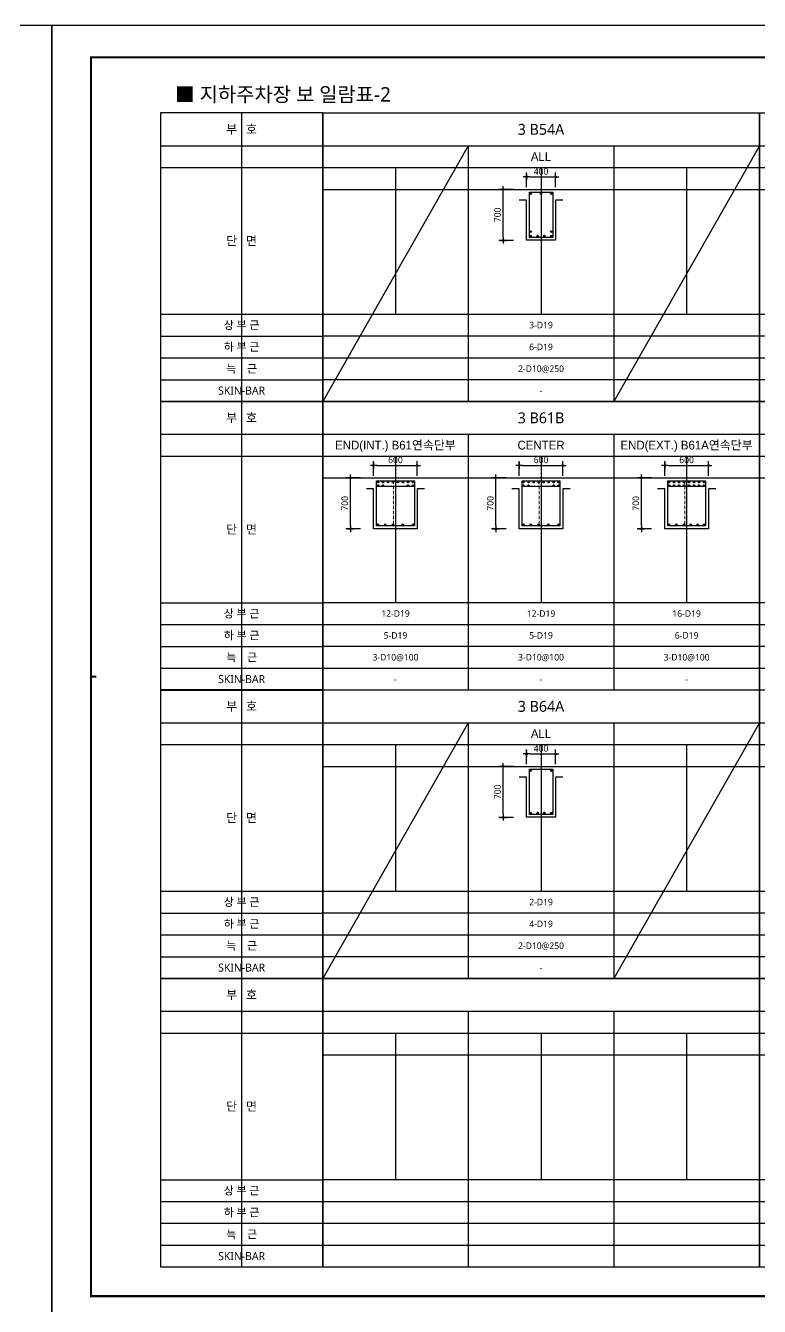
# Model space of a CAD drawing. Header units: millimetres. Extents: x 0 to 252030, y -124740 to 196020.
# Drawn here: x 50072 to 60153, y 142780 to 160380 of the extents above; entities that cross this region are included whole.
import ezdxf
from ezdxf.enums import TextEntityAlignment as Align

# ---------------------------------------------------------------- set-up
doc = ezdxf.new("R2010")
doc.units = ezdxf.units.MM
doc.header["$LTSCALE"] = 30
doc.linetypes.add('HID', pattern=[2.3, 1.5, -0.8])
doc.layers.get('DEFPOINTS').update_dxf_attribs({"color": 142})
for name, color, linetype in [('0-SEC1', 3, 'Continuous'), ('CON', 2, 'Continuous'), ('DIM', 7, 'Continuous'), ('ETC', 7, 'Continuous'), ('S-철근', 3, 'Continuous'), ('SHEET', 7, 'Continuous'), ('TEXT', 6, 'Continuous'), ('TXT', 3, 'Continuous'), ('XR-FORM_(도룡동)$0$Sheet', 7, 'Continuous')]:
    doc.layers.add(name, color=color, linetype=linetype)
doc.layers.add('TieBar', color=7, linetype='HID', lineweight=0)
doc.styles.get("Standard").update_dxf_attribs({"font": 'malgun.ttf'})
doc.styles.add('돋움', font='Dotum.ttf')
doc.styles.add('맑은 고딕', font='malgun.ttf')
doc.dimstyles.new('30NDIM', dxfattribs={"dimscale": 50, "dimtxt": 3, "dimasz": 1.5, "dimexe": 2, "dimexo": 6, "dimgap": 1, "dimtad": 1, "dimdec": 0, "dimrnd": 0.25, "dimzin": 0, "dimdsep": 46, "dimtxsty": 'Standard', "dimblk": 'Z_DOT', "dimcen": 5, "dimclrd": 256, "dimclre": 256, "dimclrt": 3, "dimadec": 0, "dimazin": 0, "dimtm": 1e-09, "dimtfac": 1, "dimtdec": 0, "dimtix": 1, "dimtmove": 2, "dimatfit": 1, "dimldrblk": 'Z_DOT', "dimfxl": 1, "dimtolj": 1, "dimtzin": 0, "dimarcsym": 0})

# ---------------------------------------------------------------- blocks, each defined once
blk = doc.blocks.new('XR-FORM_(도룡동)$0$S')
at = {"layer": 'XR-FORM_(도룡동)$0$Sheet', "const_width": 100}
blk.add_lwpolyline([(1850, 57950), (82250, 57950), (82250, 1200), (1850, 1200)], close=True, dxfattribs=at)
at = {"layer": 'XR-FORM_(도룡동)$0$Sheet', "linetype": 'Continuous', "const_width": 100}
blk.add_lwpolyline([(2100, 29575), (1850, 29575)], dxfattribs=at)
blk = doc.blocks.new('XR-FORM_(도룡동)', base_point=(101.33, -56114.51))
at = {"layer": 'DEFPOINTS'}
blk.add_lwpolyline([(0, 0), (420, 0), (420, 297), (0, 297)], close=True, dxfattribs=at)
at = {"xscale": 0.005, "yscale": 0.005, "zscale": 0.005}
blk.add_blockref('XR-FORM_(도룡동)$0$S', (-0.25, 0), dxfattribs=at)
blk = doc.blocks.new('*U160')
at = {"layer": 'DEFPOINTS'}
for p, q in [((-1114, 5286), (-1114, 1321)), ((-2229, 4536), (0, 4536))]:
    blk.add_line(p, q, dxfattribs=at)
at = {"layer": 'SHEET'}
blk.add_line((-2229, 4836), (0, 4836), dxfattribs=at)
at = {"layer": 'SHEET', "color": 6}
for p, q in [((-2229, 2521), (0, 2521)), ((-2229, 2221), (0, 2221)), ((-2229, 1921), (0, 1921)), ((-2229, 1621), (0, 1621))]:
    blk.add_line(p, q, dxfattribs=at)
at = {"layer": 'SHEET'}
blk.add_lwpolyline([(0, 5286), (-2229, 5286), (-2229, 1321), (0, 1321)], close=True, dxfattribs=at)
at = {"layer": 'TXT', "style": '맑은 고딕'}
for s, height, p in [('부   호', 120, (-1114, 5061)), ('단   면', 120, (-1114, 3529)), ('상 부 근', 110, (-1114, 2371)), ('하 부 근', 110, (-1114, 2071)), ('늑    근', 110, (-1114, 1771)), ('SKIN-BAR', 110, (-1114, 1471))]:
    blk.add_text(s, height=height, dxfattribs=at).set_placement(p, align=Align.MIDDLE_CENTER)
blk = doc.blocks.new('4등분')
at = {"layer": 'DEFPOINTS'}
for p, q in [((1000, 3214), (1000, 1200)), ((3000, 3214), (3000, 1200)), ((5000, 3214), (5000, 1200)), ((0, 2914), (6000, 2914))]:
    blk.add_line(p, q, dxfattribs=at)
at = {"layer": 'SHEET'}
blk.add_line((0, 3514), (6000, 3514), dxfattribs=at)
at = {"layer": 'SHEET', "color": 6}
for p, q in [((2000, 3514), (2000, 0)), ((4000, 3514), (4000, 0)), ((0, 3214), (6000, 3214)), ((0, 1200), (6000, 1200)), ((0, 900), (6000, 900)), ((0, 600), (6000, 600)), ((0, 300), (6000, 300))]:
    blk.add_line(p, q, dxfattribs=at)
at = {"layer": 'SHEET'}
blk.add_lwpolyline([(6000, 3964), (0, 3964), (0, 0), (6000, 0)], close=True, dxfattribs=at)
blk = doc.blocks.new('Z_DOT')
at = {"layer": 'DIM', "color": 0}
for p, q in [((-1, 0), (1, 0)), ((0, -1), (0, 1))]:
    blk.add_line(p, q, dxfattribs=at)
for radius in [0.25, 0.125]:
    blk.add_circle((0, 0), radius, dxfattribs=at)
blk = doc.blocks.new('*D183')
at = {"layer": 'DEFPOINTS', "color": 0, "transparency": 16777216}
for p in [(57353, 158300), (56953, 157979), (57353, 157979)]:
    blk.add_point(p, dxfattribs=at)
at = {"layer": 'DIM', "lineweight": -2, "transparency": 16777216}
for p, q in [((56953, 158159), (56953, 158360)), ((56998, 158300), (57308, 158300)), ((57353, 158159), (57353, 158360))]:
    blk.add_line(p, q, dxfattribs=at)
at = {"layer": 'DIM', "lineweight": -2, "transparency": 16777216, "xscale": 45, "yscale": 45, "zscale": 45, "rotation": 180}
blk.add_blockref('Z_DOT', (56953, 158300), dxfattribs=at)
at = {"layer": 'DIM', "lineweight": -2, "transparency": 16777216, "xscale": 45, "yscale": 45, "zscale": 45}
blk.add_blockref('Z_DOT', (57353, 158300), dxfattribs=at)
at = {"layer": 'DIM', "color": 3, "transparency": 16777216, "insert": (57153, 158376), "char_height": 90, "attachment_point": 5}
blk.add_mtext('\\A1;400', dxfattribs=at)
blk = doc.blocks.new('*D184')
at = {"layer": 'DEFPOINTS', "color": 0, "transparency": 16777216}
for p in [(56633, 158129), (56953, 158129), (56953, 157429)]:
    blk.add_point(p, dxfattribs=at)
at = {"layer": 'DIM', "lineweight": -2, "transparency": 16777216}
for p, q in [((56773, 158129), (56573, 158129)), ((56633, 157474), (56633, 158084)), ((56773, 157429), (56573, 157429))]:
    blk.add_line(p, q, dxfattribs=at)
at = {"layer": 'DIM', "lineweight": -2, "transparency": 16777216, "xscale": 45, "yscale": 45, "zscale": 45}
for p, rotation in [((56633, 158129), 90), ((56633, 157429), 270)]:
    blk.add_blockref('Z_DOT', p, dxfattribs=dict(at, rotation=rotation))
at = {"layer": 'DIM', "color": 3, "transparency": 16777216, "insert": (56556, 157779), "char_height": 90, "attachment_point": 5, "rotation": 90}
blk.add_mtext('\\A1;700', dxfattribs=at)
blk = doc.blocks.new('*D197')
at = {"layer": 'DEFPOINTS', "color": 0, "transparency": 16777216}
for p in [(55453, 154335), (54853, 154015), (55453, 154015)]:
    blk.add_point(p, dxfattribs=at)
at = {"layer": 'DIM', "lineweight": -2, "transparency": 16777216}
for p, q in [((54853, 154195), (54853, 154395)), ((55453, 154195), (55453, 154395)), ((54898, 154335), (55408, 154335))]:
    blk.add_line(p, q, dxfattribs=at)
at = {"layer": 'DIM', "lineweight": -2, "transparency": 16777216, "xscale": 45, "yscale": 45, "zscale": 45, "rotation": 180}
blk.add_blockref('Z_DOT', (54853, 154335), dxfattribs=at)
at = {"layer": 'DIM', "lineweight": -2, "transparency": 16777216, "xscale": 45, "yscale": 45, "zscale": 45}
blk.add_blockref('Z_DOT', (55453, 154335), dxfattribs=at)
at = {"layer": 'DIM', "color": 3, "transparency": 16777216, "insert": (55153, 154412), "char_height": 90, "attachment_point": 5}
blk.add_mtext('\\A1;600', dxfattribs=at)
blk = doc.blocks.new('*D198')
at = {"layer": 'DEFPOINTS', "color": 0, "transparency": 16777216}
for p in [(54533, 154165), (54853, 154165), (54853, 153465)]:
    blk.add_point(p, dxfattribs=at)
at = {"layer": 'DIM', "lineweight": -2, "transparency": 16777216}
for p, q in [((54673, 154165), (54473, 154165)), ((54533, 153510), (54533, 154120)), ((54673, 153465), (54473, 153465))]:
    blk.add_line(p, q, dxfattribs=at)
at = {"layer": 'DIM', "lineweight": -2, "transparency": 16777216, "xscale": 45, "yscale": 45, "zscale": 45}
for p, rotation in [((54533, 154165), 90), ((54533, 153465), 270)]:
    blk.add_blockref('Z_DOT', p, dxfattribs=dict(at, rotation=rotation))
at = {"layer": 'DIM', "color": 3, "transparency": 16777216, "insert": (54456, 153815), "char_height": 90, "attachment_point": 5, "rotation": 90}
blk.add_mtext('\\A1;700', dxfattribs=at)
blk = doc.blocks.new('*D199')
at = {"layer": 'DEFPOINTS', "color": 0, "transparency": 16777216}
for p in [(57453, 154335), (56853, 154015), (57453, 154015)]:
    blk.add_point(p, dxfattribs=at)
at = {"layer": 'DIM', "lineweight": -2, "transparency": 16777216}
for p, q in [((56853, 154195), (56853, 154395)), ((57453, 154195), (57453, 154395)), ((56898, 154335), (57408, 154335))]:
    blk.add_line(p, q, dxfattribs=at)
at = {"layer": 'DIM', "lineweight": -2, "transparency": 16777216, "xscale": 45, "yscale": 45, "zscale": 45, "rotation": 180}
blk.add_blockref('Z_DOT', (56853, 154335), dxfattribs=at)
at = {"layer": 'DIM', "lineweight": -2, "transparency": 16777216, "xscale": 45, "yscale": 45, "zscale": 45}
blk.add_blockref('Z_DOT', (57453, 154335), dxfattribs=at)
at = {"layer": 'DIM', "color": 3, "transparency": 16777216, "insert": (57153, 154412), "char_height": 90, "attachment_point": 5}
blk.add_mtext('\\A1;600', dxfattribs=at)
blk = doc.blocks.new('*D200')
at = {"layer": 'DEFPOINTS', "color": 0, "transparency": 16777216}
for p in [(56533, 154165), (56853, 154165), (56853, 153465)]:
    blk.add_point(p, dxfattribs=at)
at = {"layer": 'DIM', "lineweight": -2, "transparency": 16777216}
for p, q in [((56673, 154165), (56473, 154165)), ((56533, 153510), (56533, 154120)), ((56673, 153465), (56473, 153465))]:
    blk.add_line(p, q, dxfattribs=at)
at = {"layer": 'DIM', "lineweight": -2, "transparency": 16777216, "xscale": 45, "yscale": 45, "zscale": 45}
for p, rotation in [((56533, 154165), 90), ((56533, 153465), 270)]:
    blk.add_blockref('Z_DOT', p, dxfattribs=dict(at, rotation=rotation))
at = {"layer": 'DIM', "color": 3, "transparency": 16777216, "insert": (56456, 153815), "char_height": 90, "attachment_point": 5, "rotation": 90}
blk.add_mtext('\\A1;700', dxfattribs=at)
blk = doc.blocks.new('*D201')
at = {"layer": 'DEFPOINTS', "color": 0, "transparency": 16777216}
for p in [(59453, 154335), (58853, 154015), (59453, 154015)]:
    blk.add_point(p, dxfattribs=at)
at = {"layer": 'DIM', "lineweight": -2, "transparency": 16777216}
for p, q in [((58853, 154195), (58853, 154395)), ((59453, 154195), (59453, 154395)), ((58898, 154335), (59408, 154335))]:
    blk.add_line(p, q, dxfattribs=at)
at = {"layer": 'DIM', "lineweight": -2, "transparency": 16777216, "xscale": 45, "yscale": 45, "zscale": 45, "rotation": 180}
blk.add_blockref('Z_DOT', (58853, 154335), dxfattribs=at)
at = {"layer": 'DIM', "lineweight": -2, "transparency": 16777216, "xscale": 45, "yscale": 45, "zscale": 45}
blk.add_blockref('Z_DOT', (59453, 154335), dxfattribs=at)
at = {"layer": 'DIM', "color": 3, "transparency": 16777216, "insert": (59153, 154412), "char_height": 90, "attachment_point": 5}
blk.add_mtext('\\A1;600', dxfattribs=at)
blk = doc.blocks.new('*D202')
at = {"layer": 'DEFPOINTS', "color": 0, "transparency": 16777216}
for p in [(58533, 154165), (58853, 154165), (58853, 153465)]:
    blk.add_point(p, dxfattribs=at)
at = {"layer": 'DIM', "lineweight": -2, "transparency": 16777216}
for p, q in [((58673, 154165), (58473, 154165)), ((58533, 153510), (58533, 154120)), ((58673, 153465), (58473, 153465))]:
    blk.add_line(p, q, dxfattribs=at)
at = {"layer": 'DIM', "lineweight": -2, "transparency": 16777216, "xscale": 45, "yscale": 45, "zscale": 45}
for p, rotation in [((58533, 154165), 90), ((58533, 153465), 270)]:
    blk.add_blockref('Z_DOT', p, dxfattribs=dict(at, rotation=rotation))
at = {"layer": 'DIM', "color": 3, "transparency": 16777216, "insert": (58456, 153815), "char_height": 90, "attachment_point": 5, "rotation": 90}
blk.add_mtext('\\A1;700', dxfattribs=at)
blk = doc.blocks.new('*D211')
at = {"layer": 'DEFPOINTS', "color": 0, "transparency": 16777216}
for p in [(57353, 150371), (56953, 150050), (57353, 150050)]:
    blk.add_point(p, dxfattribs=at)
at = {"layer": 'DIM', "lineweight": -2, "transparency": 16777216}
for p, q in [((56953, 150230), (56953, 150431)), ((56998, 150371), (57308, 150371)), ((57353, 150230), (57353, 150431))]:
    blk.add_line(p, q, dxfattribs=at)
at = {"layer": 'DIM', "lineweight": -2, "transparency": 16777216, "xscale": 45, "yscale": 45, "zscale": 45, "rotation": 180}
blk.add_blockref('Z_DOT', (56953, 150371), dxfattribs=at)
at = {"layer": 'DIM', "lineweight": -2, "transparency": 16777216, "xscale": 45, "yscale": 45, "zscale": 45}
blk.add_blockref('Z_DOT', (57353, 150371), dxfattribs=at)
at = {"layer": 'DIM', "color": 3, "transparency": 16777216, "insert": (57153, 150447), "char_height": 90, "attachment_point": 5}
blk.add_mtext('\\A1;400', dxfattribs=at)
blk = doc.blocks.new('*D212')
at = {"layer": 'DEFPOINTS', "color": 0, "transparency": 16777216}
for p in [(56633, 150200), (56953, 150200), (56953, 149500)]:
    blk.add_point(p, dxfattribs=at)
at = {"layer": 'DIM', "lineweight": -2, "transparency": 16777216}
for p, q in [((56773, 150200), (56573, 150200)), ((56633, 149545), (56633, 150155)), ((56773, 149500), (56573, 149500))]:
    blk.add_line(p, q, dxfattribs=at)
at = {"layer": 'DIM', "lineweight": -2, "transparency": 16777216, "xscale": 45, "yscale": 45, "zscale": 45}
for p, rotation in [((56633, 150200), 90), ((56633, 149500), 270)]:
    blk.add_blockref('Z_DOT', p, dxfattribs=dict(at, rotation=rotation))
at = {"layer": 'DIM', "color": 3, "transparency": 16777216, "insert": (56556, 149850), "char_height": 90, "attachment_point": 5, "rotation": 90}
blk.add_mtext('\\A1;700', dxfattribs=at)

msp = doc.modelspace()

# ---------------------------------------------------------------- hatches: boundary and pattern name
at = {"layer": 'S-철근'}
h = msp.add_hatch(color=256, dxfattribs=at)
edge = h.paths.add_edge_path()
edge.add_arc((57012.08013, 158070.41992), 9.55, 0, 180)
edge.add_arc((57012.08013, 158070.41992), 9.55, 180, 360)
h = msp.add_hatch(color=256, dxfattribs=at)
edge = h.paths.add_edge_path()
edge.add_arc((57153.00013, 158070.41992), 9.55, 0, 180)
edge.add_arc((57153.00013, 158070.41992), 9.55, 180, 360)
h = msp.add_hatch(color=256, dxfattribs=at)
edge = h.paths.add_edge_path()
edge.add_arc((57293.92013, 158070.41992), 9.55, 0, 180)
edge.add_arc((57293.92013, 158070.41992), 9.55, 180, 360)
h = msp.add_hatch(color=256, dxfattribs=at)
edge = h.paths.add_edge_path()
edge.add_arc((57012.08013, 157548.57992), 9.55, 0, 180)
edge.add_arc((57012.08013, 157548.57992), 9.55, 180, 360)
h = msp.add_hatch(color=256, dxfattribs=at)
edge = h.paths.add_edge_path()
edge.add_arc((57293.92013, 157548.57992), 9.55, 0, 180)
edge.add_arc((57293.92013, 157548.57992), 9.55, 180, 360)
h = msp.add_hatch(color=256, dxfattribs=at)
edge = h.paths.add_edge_path()
edge.add_arc((57012.08013, 157488.57992), 9.55, 0, 180)
edge.add_arc((57012.08013, 157488.57992), 9.55, 180, 360)
h = msp.add_hatch(color=256, dxfattribs=at)
edge = h.paths.add_edge_path()
edge.add_arc((57106.0268, 157488.57992), 9.55, 0, 180)
edge.add_arc((57106.0268, 157488.57992), 9.55, 180, 360)
h = msp.add_hatch(color=256, dxfattribs=at)
edge = h.paths.add_edge_path()
edge.add_arc((57199.97347, 157488.57992), 9.55, 0, 180)
edge.add_arc((57199.97347, 157488.57992), 9.55, 180, 360)
h = msp.add_hatch(color=256, dxfattribs=at)
edge = h.paths.add_edge_path()
edge.add_arc((57293.92013, 157488.57992), 9.55, 0, 180)
edge.add_arc((57293.92013, 157488.57992), 9.55, 180, 360)
h = msp.add_hatch(color=256, dxfattribs=at)
edge = h.paths.add_edge_path()
edge.add_arc((54912.08013, 154105.91992), 9.55, 0, 180)
edge.add_arc((54912.08013, 154105.91992), 9.55, 180, 360)
h = msp.add_hatch(color=256, dxfattribs=at)
edge = h.paths.add_edge_path()
edge.add_arc((54912.08013, 154061.81992), 9.55, 0, 180)
edge.add_arc((54912.08013, 154061.81992), 9.55, 180, 360)
h = msp.add_hatch(color=256, dxfattribs=at)
edge = h.paths.add_edge_path()
edge.add_arc((54980.91442, 154105.91992), 9.55, 0, 180)
edge.add_arc((54980.91442, 154105.91992), 9.55, 180, 360)
h = msp.add_hatch(color=256, dxfattribs=at)
edge = h.paths.add_edge_path()
edge.add_arc((54980.91442, 154061.81992), 9.55, 0, 180)
edge.add_arc((54980.91442, 154061.81992), 9.55, 180, 360)
h = msp.add_hatch(color=256, dxfattribs=at)
edge = h.paths.add_edge_path()
edge.add_arc((55049.7487, 154105.91992), 9.55, 0, 180)
edge.add_arc((55049.7487, 154105.91992), 9.55, 180, 360)
h = msp.add_hatch(color=256, dxfattribs=at)
edge = h.paths.add_edge_path()
edge.add_arc((55118.58299, 154105.91992), 9.55, 0, 180)
edge.add_arc((55118.58299, 154105.91992), 9.55, 180, 360)
h = msp.add_hatch(color=256, dxfattribs=at)
edge = h.paths.add_edge_path()
edge.add_arc((55187.41728, 154105.91992), 9.55, 0, 180)
edge.add_arc((55187.41728, 154105.91992), 9.55, 180, 360)
h = msp.add_hatch(color=256, dxfattribs=at)
edge = h.paths.add_edge_path()
edge.add_arc((55256.25156, 154105.91992), 9.55, 0, 180)
edge.add_arc((55256.25156, 154105.91992), 9.55, 180, 360)
h = msp.add_hatch(color=256, dxfattribs=at)
edge = h.paths.add_edge_path()
edge.add_arc((55325.08585, 154105.91992), 9.55, 0, 180)
edge.add_arc((55325.08585, 154105.91992), 9.55, 180, 360)
h = msp.add_hatch(color=256, dxfattribs=at)
edge = h.paths.add_edge_path()
edge.add_arc((55325.08585, 154061.81992), 9.55, 0, 180)
edge.add_arc((55325.08585, 154061.81992), 9.55, 180, 360)
h = msp.add_hatch(color=256, dxfattribs=at)
edge = h.paths.add_edge_path()
edge.add_arc((55393.92013, 154105.91992), 9.55, 0, 180)
edge.add_arc((55393.92013, 154105.91992), 9.55, 180, 360)
h = msp.add_hatch(color=256, dxfattribs=at)
edge = h.paths.add_edge_path()
edge.add_arc((55393.92013, 154061.81992), 9.55, 0, 180)
edge.add_arc((55393.92013, 154061.81992), 9.55, 180, 360)
h = msp.add_hatch(color=256, dxfattribs=at)
edge = h.paths.add_edge_path()
edge.add_arc((56912.08013, 154105.91992), 9.55, 0, 180)
edge.add_arc((56912.08013, 154105.91992), 9.55, 180, 360)
h = msp.add_hatch(color=256, dxfattribs=at)
edge = h.paths.add_edge_path()
edge.add_arc((56912.08013, 154061.81992), 9.55, 0, 180)
edge.add_arc((56912.08013, 154061.81992), 9.55, 180, 360)
h = msp.add_hatch(color=256, dxfattribs=at)
edge = h.paths.add_edge_path()
edge.add_arc((56980.91442, 154105.91992), 9.55, 0, 180)
edge.add_arc((56980.91442, 154105.91992), 9.55, 180, 360)
h = msp.add_hatch(color=256, dxfattribs=at)
edge = h.paths.add_edge_path()
edge.add_arc((56980.91442, 154061.81992), 9.55, 0, 180)
edge.add_arc((56980.91442, 154061.81992), 9.55, 180, 360)
h = msp.add_hatch(color=256, dxfattribs=at)
edge = h.paths.add_edge_path()
edge.add_arc((57049.7487, 154105.91992), 9.55, 0, 180)
edge.add_arc((57049.7487, 154105.91992), 9.55, 180, 360)
h = msp.add_hatch(color=256, dxfattribs=at)
edge = h.paths.add_edge_path()
edge.add_arc((57118.58299, 154105.91992), 9.55, 0, 180)
edge.add_arc((57118.58299, 154105.91992), 9.55, 180, 360)
h = msp.add_hatch(color=256, dxfattribs=at)
edge = h.paths.add_edge_path()
edge.add_arc((57187.41728, 154105.91992), 9.55, 0, 180)
edge.add_arc((57187.41728, 154105.91992), 9.55, 180, 360)
h = msp.add_hatch(color=256, dxfattribs=at)
edge = h.paths.add_edge_path()
edge.add_arc((57256.25156, 154105.91992), 9.55, 0, 180)
edge.add_arc((57256.25156, 154105.91992), 9.55, 180, 360)
h = msp.add_hatch(color=256, dxfattribs=at)
edge = h.paths.add_edge_path()
edge.add_arc((57325.08585, 154105.91992), 9.55, 0, 180)
edge.add_arc((57325.08585, 154105.91992), 9.55, 180, 360)
h = msp.add_hatch(color=256, dxfattribs=at)
edge = h.paths.add_edge_path()
edge.add_arc((57325.08585, 154061.81992), 9.55, 0, 180)
edge.add_arc((57325.08585, 154061.81992), 9.55, 180, 360)
h = msp.add_hatch(color=256, dxfattribs=at)
edge = h.paths.add_edge_path()
edge.add_arc((57393.92013, 154105.91992), 9.55, 0, 180)
edge.add_arc((57393.92013, 154105.91992), 9.55, 180, 360)
h = msp.add_hatch(color=256, dxfattribs=at)
edge = h.paths.add_edge_path()
edge.add_arc((57393.92013, 154061.81992), 9.55, 0, 180)
edge.add_arc((57393.92013, 154061.81992), 9.55, 180, 360)
h = msp.add_hatch(color=256, dxfattribs=at)
edge = h.paths.add_edge_path()
edge.add_arc((58912.08013, 154105.91992), 9.55, 0, 180)
edge.add_arc((58912.08013, 154105.91992), 9.55, 180, 360)
h = msp.add_hatch(color=256, dxfattribs=at)
edge = h.paths.add_edge_path()
edge.add_arc((58912.08013, 154061.81992), 9.55, 0, 180)
edge.add_arc((58912.08013, 154061.81992), 9.55, 180, 360)
h = msp.add_hatch(color=256, dxfattribs=at)
edge = h.paths.add_edge_path()
edge.add_arc((58980.91442, 154105.91992), 9.55, 0, 180)
edge.add_arc((58980.91442, 154105.91992), 9.55, 180, 360)
h = msp.add_hatch(color=256, dxfattribs=at)
edge = h.paths.add_edge_path()
edge.add_arc((58980.91442, 154061.81992), 9.55, 0, 180)
edge.add_arc((58980.91442, 154061.81992), 9.55, 180, 360)
h = msp.add_hatch(color=256, dxfattribs=at)
edge = h.paths.add_edge_path()
edge.add_arc((59049.7487, 154105.91992), 9.55, 0, 180)
edge.add_arc((59049.7487, 154105.91992), 9.55, 180, 360)
h = msp.add_hatch(color=256, dxfattribs=at)
edge = h.paths.add_edge_path()
edge.add_arc((59049.7487, 154061.81992), 9.55, 0, 180)
edge.add_arc((59049.7487, 154061.81992), 9.55, 180, 360)
h = msp.add_hatch(color=256, dxfattribs=at)
edge = h.paths.add_edge_path()
edge.add_arc((59118.58299, 154105.91992), 9.55, 0, 180)
edge.add_arc((59118.58299, 154105.91992), 9.55, 180, 360)
h = msp.add_hatch(color=256, dxfattribs=at)
edge = h.paths.add_edge_path()
edge.add_arc((59118.58299, 154061.81992), 9.55, 0, 180)
edge.add_arc((59118.58299, 154061.81992), 9.55, 180, 360)
h = msp.add_hatch(color=256, dxfattribs=at)
edge = h.paths.add_edge_path()
edge.add_arc((59187.41728, 154105.91992), 9.55, 0, 180)
edge.add_arc((59187.41728, 154105.91992), 9.55, 180, 360)
h = msp.add_hatch(color=256, dxfattribs=at)
edge = h.paths.add_edge_path()
edge.add_arc((59187.41728, 154061.81992), 9.55, 0, 180)
edge.add_arc((59187.41728, 154061.81992), 9.55, 180, 360)
h = msp.add_hatch(color=256, dxfattribs=at)
edge = h.paths.add_edge_path()
edge.add_arc((59256.25156, 154105.91992), 9.55, 0, 180)
edge.add_arc((59256.25156, 154105.91992), 9.55, 180, 360)
h = msp.add_hatch(color=256, dxfattribs=at)
edge = h.paths.add_edge_path()
edge.add_arc((59256.25156, 154061.81992), 9.55, 0, 180)
edge.add_arc((59256.25156, 154061.81992), 9.55, 180, 360)
h = msp.add_hatch(color=256, dxfattribs=at)
edge = h.paths.add_edge_path()
edge.add_arc((59325.08585, 154105.91992), 9.55, 0, 180)
edge.add_arc((59325.08585, 154105.91992), 9.55, 180, 360)
h = msp.add_hatch(color=256, dxfattribs=at)
edge = h.paths.add_edge_path()
edge.add_arc((59325.08585, 154061.81992), 9.55, 0, 180)
edge.add_arc((59325.08585, 154061.81992), 9.55, 180, 360)
h = msp.add_hatch(color=256, dxfattribs=at)
edge = h.paths.add_edge_path()
edge.add_arc((59393.92013, 154105.91992), 9.55, 0, 180)
edge.add_arc((59393.92013, 154105.91992), 9.55, 180, 360)
h = msp.add_hatch(color=256, dxfattribs=at)
edge = h.paths.add_edge_path()
edge.add_arc((59393.92013, 154061.81992), 9.55, 0, 180)
edge.add_arc((59393.92013, 154061.81992), 9.55, 180, 360)
h = msp.add_hatch(color=256, dxfattribs=at)
edge = h.paths.add_edge_path()
edge.add_arc((54912.08013, 153524.07992), 9.55, 0, 180)
edge.add_arc((54912.08013, 153524.07992), 9.55, 180, 360)
h = msp.add_hatch(color=256, dxfattribs=at)
edge = h.paths.add_edge_path()
edge.add_arc((55011.5671, 153524.07992), 9.55, 0, 180)
edge.add_arc((55011.5671, 153524.07992), 9.55, 180, 360)
h = msp.add_hatch(color=256, dxfattribs=at)
edge = h.paths.add_edge_path()
edge.add_arc((55118.58299, 153524.07992), 9.55, 0, 180)
edge.add_arc((55118.58299, 153524.07992), 9.55, 180, 360)
h = msp.add_hatch(color=256, dxfattribs=at)
edge = h.paths.add_edge_path()
edge.add_arc((55251.69112, 153524.07992), 9.55, 0, 180)
edge.add_arc((55251.69112, 153524.07992), 9.55, 180, 360)
h = msp.add_hatch(color=256, dxfattribs=at)
edge = h.paths.add_edge_path()
edge.add_arc((55393.92013, 153524.07992), 9.55, 0, 180)
edge.add_arc((55393.92013, 153524.07992), 9.55, 180, 360)
h = msp.add_hatch(color=256, dxfattribs=at)
edge = h.paths.add_edge_path()
edge.add_arc((56912.08013, 153524.07992), 9.55, 0, 180)
edge.add_arc((56912.08013, 153524.07992), 9.55, 180, 360)
h = msp.add_hatch(color=256, dxfattribs=at)
edge = h.paths.add_edge_path()
edge.add_arc((57011.5671, 153524.07992), 9.55, 0, 180)
edge.add_arc((57011.5671, 153524.07992), 9.55, 180, 360)
h = msp.add_hatch(color=256, dxfattribs=at)
edge = h.paths.add_edge_path()
edge.add_arc((57118.58299, 153524.07992), 9.55, 0, 180)
edge.add_arc((57118.58299, 153524.07992), 9.55, 180, 360)
h = msp.add_hatch(color=256, dxfattribs=at)
edge = h.paths.add_edge_path()
edge.add_arc((57251.69112, 153524.07992), 9.55, 0, 180)
edge.add_arc((57251.69112, 153524.07992), 9.55, 180, 360)
h = msp.add_hatch(color=256, dxfattribs=at)
edge = h.paths.add_edge_path()
edge.add_arc((57393.92013, 153524.07992), 9.55, 0, 180)
edge.add_arc((57393.92013, 153524.07992), 9.55, 180, 360)
h = msp.add_hatch(color=256, dxfattribs=at)
edge = h.paths.add_edge_path()
edge.add_arc((58912.08013, 153524.07992), 9.55, 0, 180)
edge.add_arc((58912.08013, 153524.07992), 9.55, 180, 360)
h = msp.add_hatch(color=256, dxfattribs=at)
edge = h.paths.add_edge_path()
edge.add_arc((59010.2984, 153524.07992), 9.55, 0, 180)
edge.add_arc((59010.2984, 153524.07992), 9.55, 180, 360)
h = msp.add_hatch(color=256, dxfattribs=at)
edge = h.paths.add_edge_path()
edge.add_arc((59118.58299, 153524.07992), 9.55, 0, 180)
edge.add_arc((59118.58299, 153524.07992), 9.55, 180, 360)
h = msp.add_hatch(color=256, dxfattribs=at)
edge = h.paths.add_edge_path()
edge.add_arc((59207.12533, 153524.07992), 9.55, 0, 180)
edge.add_arc((59207.12533, 153524.07992), 9.55, 180, 360)
h = msp.add_hatch(color=256, dxfattribs=at)
edge = h.paths.add_edge_path()
edge.add_arc((59303.49333, 153524.07992), 9.55, 0, 180)
edge.add_arc((59303.49333, 153524.07992), 9.55, 180, 360)
h = msp.add_hatch(color=256, dxfattribs=at)
edge = h.paths.add_edge_path()
edge.add_arc((59393.92013, 153524.07992), 9.55, 0, 180)
edge.add_arc((59393.92013, 153524.07992), 9.55, 180, 360)
h = msp.add_hatch(color=256, dxfattribs=at)
edge = h.paths.add_edge_path()
edge.add_arc((57012.08013, 150141.41992), 9.55, 0, 180)
edge.add_arc((57012.08013, 150141.41992), 9.55, 180, 360)
h = msp.add_hatch(color=256, dxfattribs=at)
edge = h.paths.add_edge_path()
edge.add_arc((57293.92013, 150141.41992), 9.55, 0, 180)
edge.add_arc((57293.92013, 150141.41992), 9.55, 180, 360)
h = msp.add_hatch(color=256, dxfattribs=at)
edge = h.paths.add_edge_path()
edge.add_arc((57012.08013, 149559.57992), 9.55, 0, 180)
edge.add_arc((57012.08013, 149559.57992), 9.55, 180, 360)
h = msp.add_hatch(color=256, dxfattribs=at)
edge = h.paths.add_edge_path()
edge.add_arc((57106.0268, 149559.57992), 9.55, 0, 180)
edge.add_arc((57106.0268, 149559.57992), 9.55, 180, 360)
h = msp.add_hatch(color=256, dxfattribs=at)
edge = h.paths.add_edge_path()
edge.add_arc((57199.97347, 149559.57992), 9.55, 0, 180)
edge.add_arc((57199.97347, 149559.57992), 9.55, 180, 360)
h = msp.add_hatch(color=256, dxfattribs=at)
edge = h.paths.add_edge_path()
edge.add_arc((57293.92013, 149559.57992), 9.55, 0, 180)
edge.add_arc((57293.92013, 149559.57992), 9.55, 180, 360)

# ---------------------------------------------------------------- linework, layer by layer
at = {"layer": 'CON', "color": 8}
for p, q in [((56853.00013, 158129.49992), (57453.00013, 158129.49992)), ((54753.00013, 154164.99992), (55553.00013, 154164.99992)), ((56753.00013, 154164.99992), (57553.00013, 154164.99992)), ((58753.00013, 154164.99992), (59553.00013, 154164.99992)), ((56853.00013, 150200.49992), (57453.00013, 150200.49992))]:
    msp.add_line(p, q, dxfattribs=at)
for points in [[(57453.00013, 157979.49992), (57353.00013, 157979.49992), (57353.00013, 157429.49992), (56953.00013, 157429.49992), (56953.00013, 157979.49992), (56853.00013, 157979.49992)], [(55553.00013, 154014.99992), (55453.00013, 154014.99992), (55453.00013, 153464.99992), (54853.00013, 153464.99992), (54853.00013, 154014.99992), (54753.00013, 154014.99992)], [(57553.00013, 154014.99992), (57453.00013, 154014.99992), (57453.00013, 153464.99992), (56853.00013, 153464.99992), (56853.00013, 154014.99992), (56753.00013, 154014.99992)], [(59553.00013, 154014.99992), (59453.00013, 154014.99992), (59453.00013, 153464.99992), (58853.00013, 153464.99992), (58853.00013, 154014.99992), (58753.00013, 154014.99992)], [(57453.00013, 150050.49992), (57353.00013, 150050.49992), (57353.00013, 149500.49992), (56953.00013, 149500.49992), (56953.00013, 150050.49992), (56853.00013, 150050.49992)]]:
    msp.add_lwpolyline(points, dxfattribs=at)
at = {"layer": 'ETC', "color": 8}
for p, q in [((54893.00013, 154052.26992), (55413.00013, 154052.26992)), ((56893.00013, 154052.26992), (57413.00013, 154052.26992)), ((58893.00013, 154052.26992), (59413.00013, 154052.26992))]:
    msp.add_line(p, q, dxfattribs=at)
at = {"layer": 'S-철근'}
for points in [[(56993.00013, 157469.49992), (56993.00013, 158089.49992), (57313.00013, 158089.49992), (57313.00013, 157469.49992), (56993.00013, 157469.49992)], [(54893.00013, 153504.99992), (54893.00013, 154124.99992), (55413.00013, 154124.99992), (55413.00013, 153504.99992), (54893.00013, 153504.99992)], [(56893.00013, 153504.99992), (56893.00013, 154124.99992), (57413.00013, 154124.99992), (57413.00013, 153504.99992), (56893.00013, 153504.99992)], [(58893.00013, 153504.99992), (58893.00013, 154124.99992), (59413.00013, 154124.99992), (59413.00013, 153504.99992), (58893.00013, 153504.99992)], [(56993.00013, 149540.49992), (56993.00013, 150160.49992), (57313.00013, 150160.49992), (57313.00013, 149540.49992), (56993.00013, 149540.49992)]]:
    msp.add_lwpolyline(points, dxfattribs=at)
for centre in [(57012.08013, 158070.41992), (57153.00013, 158070.41992), (57293.92013, 158070.41992), (57012.08013, 157548.57992), (57293.92013, 157548.57992), (57012.08013, 157488.57992), (57106.0268, 157488.57992), (57199.97347, 157488.57992), (57293.92013, 157488.57992), (54912.08013, 154105.91992), (54912.08013, 154061.81992), (54980.91442, 154105.91992), (54980.91442, 154061.81992), (55049.7487, 154105.91992), (55118.58299, 154105.91992), (55187.41728, 154105.91992), (55256.25156, 154105.91992), (55325.08585, 154105.91992), (55325.08585, 154061.81992), (55393.92013, 154105.91992), (55393.92013, 154061.81992), (56912.08013, 154105.91992), (56912.08013, 154061.81992), (56980.91442, 154105.91992), (56980.91442, 154061.81992), (57049.7487, 154105.91992), (57118.58299, 154105.91992), (57187.41728, 154105.91992), (57256.25156, 154105.91992), (57325.08585, 154105.91992), (57325.08585, 154061.81992), (57393.92013, 154105.91992), (57393.92013, 154061.81992), (58912.08013, 154105.91992), (58912.08013, 154061.81992), (58980.91442, 154105.91992), (58980.91442, 154061.81992), (59049.7487, 154105.91992), (59049.7487, 154061.81992), (59118.58299, 154105.91992), (59118.58299, 154061.81992), (59187.41728, 154105.91992), (59187.41728, 154061.81992), (59256.25156, 154105.91992), (59256.25156, 154061.81992), (59325.08585, 154105.91992), (59325.08585, 154061.81992), (59393.92013, 154105.91992), (59393.92013, 154061.81992), (54912.08013, 153524.07992), (55011.5671, 153524.07992), (55118.58299, 153524.07992), (55251.69112, 153524.07992), (55393.92013, 153524.07992), (56912.08013, 153524.07992), (57011.5671, 153524.07992), (57118.58299, 153524.07992), (57251.69112, 153524.07992), (57393.92013, 153524.07992), (58912.08013, 153524.07992), (59010.2984, 153524.07992), (59118.58299, 153524.07992), (59207.12533, 153524.07992), (59303.49333, 153524.07992), (59393.92013, 153524.07992), (57012.08013, 150141.41992), (57293.92013, 150141.41992), (57012.08013, 149559.57992), (57106.0268, 149559.57992), (57199.97347, 149559.57992), (57293.92013, 149559.57992)]:
    msp.add_circle(centre, 9.55, dxfattribs=at)
at = {"layer": 'SHEET'}
for p, q in [((56153.00013, 158729.49992), (54153.00013, 155214.99992)), ((60153.00013, 158729.49992), (58153.00013, 155214.99992)), ((56153.00013, 150800.49992), (54153.00013, 147285.99992)), ((60153.00013, 150800.49992), (58153.00013, 147285.99992))]:
    msp.add_line(p, q, dxfattribs=at)
at = {"layer": 'TieBar'}
for p, q in [((55128.13299, 154124.99992), (55128.13299, 153504.99992)), ((57128.13299, 154124.99992), (57128.13299, 153504.99992)), ((59128.13299, 154124.99992), (59128.13299, 153504.99992))]:
    msp.add_line(p, q, dxfattribs=at)

# ---------------------------------------------------------------- block references
for name, p in [('*U160', (54153.00013, 153893.49992)), ('4등분', (54153.00013, 155214.99992)), ('4등분', (60153.00013, 155214.99992)), ('*U160', (54153.00013, 149928.99992)), ('4등분', (54153.00013, 151250.49992)), ('4등분', (60153.00013, 151250.49992)), ('*U160', (54153.00013, 145964.49992)), ('4등분', (54153.00013, 147285.99992)), ('4등분', (60153.00013, 147285.99992)), ('*U160', (54153.00013, 141999.99992)), ('4등분', (54153.00013, 143321.49992)), ('4등분', (60153.00013, 143321.49992))]:
    msp.add_blockref(name, p)
at = {"layer": '0-SEC1', "xscale": 60, "yscale": 60, "zscale": 60}
for p in [(31310.02429, -3224310.57868), (56510.02429, -3224310.57868)]:
    msp.add_blockref('XR-FORM_(도룡동)', p, dxfattribs=at)

# ---------------------------------------------------------------- texts
at = {"layer": 'TEXT', "style": '맑은 고딕'}
msp.add_text('■ 지하주차장 보 일람표-2', height=200, dxfattribs=at).set_placement((52122.82534, 159434.96949), align=Align.MIDDLE_LEFT)
at = {"layer": 'TXT', "color": 2, "style": '맑은 고딕'}
for s, p in [('3 B54A', (57153.00013, 158954.49992)), ('3 B61B', (57153.00013, 154989.99992)), ('3 B64A', (57153.00013, 151025.49992))]:
    msp.add_text(s, height=150, dxfattribs=at).set_placement(p, align=Align.MIDDLE_CENTER)
at = {"layer": 'TXT'}
for s, height, style, p in [('ALL', 120, '돋움', (57153.00013, 158579.49992)), ('3-D19', 90, '맑은 고딕', (57153.00013, 156264.99992)), ('6-D19', 90, '맑은 고딕', (57153.00013, 155964.99992)), ('2-D10@250', 90, '맑은 고딕', (57153.00013, 155664.99992)), ('-', 90, '맑은 고딕', (57153.00013, 155364.99992)), ('END(INT.) B61연속단부', 120, '돋움', (55153.00013, 154614.99992)), ('CENTER', 120, '돋움', (57153.00013, 154614.99992)), ('END(EXT.) B61A연속단부', 120, '돋움', (59153.00013, 154614.99992)), ('12-D19', 90, '맑은 고딕', (55153.00013, 152300.49992)), ('12-D19', 90, '맑은 고딕', (57153.00013, 152300.49992)), ('16-D19', 90, '맑은 고딕', (59153.00013, 152300.49992)), ('5-D19', 90, '맑은 고딕', (55153.00013, 152000.49992)), ('5-D19', 90, '맑은 고딕', (57153.00013, 152000.49992)), ('6-D19', 90, '맑은 고딕', (59153.00013, 152000.49992)), ('3-D10@100', 90, '맑은 고딕', (55153.00013, 151700.49992)), ('3-D10@100', 90, '맑은 고딕', (57153.00013, 151700.49992)), ('3-D10@100', 90, '맑은 고딕', (59153.00013, 151700.49992)), ('-', 90, '맑은 고딕', (55153.00013, 151400.49992)), ('-', 90, '맑은 고딕', (57153.00013, 151400.49992)), ('-', 90, '맑은 고딕', (59153.00013, 151400.49992)), ('ALL', 120, '돋움', (57153.00013, 150650.49992)), ('2-D19', 90, '맑은 고딕', (57153.00013, 148335.99992)), ('4-D19', 90, '맑은 고딕', (57153.00013, 148035.99992)), ('2-D10@250', 90, '맑은 고딕', (57153.00013, 147735.99992)), ('-', 90, '맑은 고딕', (57153.00013, 147435.99992))]:
    msp.add_text(s, height=height, dxfattribs=dict(at, style=style)).set_placement(p, align=Align.MIDDLE_CENTER)

# ---------------------------------------------------------------- dimensions: what is measured, and where the dimension line sits
at = {"layer": 'DIM'}
for base, p1, p2, picture, middle in [((57353.00013, 158299.65148), (56953.00013, 157979.49992), (57353.00013, 157979.49992), '*D183', (57153.00013, 158376.14945)), ((55453.00013, 154335.15148), (54853.00013, 154014.99992), (55453.00013, 154014.99992), '*D197', (55153.00013, 154411.64945)), ((57453.00013, 154335.15148), (56853.00013, 154014.99992), (57453.00013, 154014.99992), '*D199', (57153.00013, 154411.64945)), ((59453.00013, 154335.15148), (58853.00013, 154014.99992), (59453.00013, 154014.99992), '*D201', (59153.00013, 154411.64945)), ((57353.00013, 150370.65148), (56953.00013, 150050.49992), (57353.00013, 150050.49992), '*D211', (57153.00013, 150447.14945))]:
    dim = msp.add_linear_dim(base=base, p1=p1, p2=p2, dimstyle='30NDIM', override={"dimscale": 30, "dimtxsty": 'Standard'}, dxfattribs=at)
    dim.commit()
    dim.dimension.update_dxf_attribs({"geometry": picture, "text_midpoint": middle})
for base, p1, p2, picture, middle in [((56632.84857, 158129.49992), (56953.00013, 157429.49992), (56953.00013, 158129.49992), '*D184', (56556.3506, 157779.49992)), ((54532.84857, 154164.99992), (54853.00013, 153464.99992), (54853.00013, 154164.99992), '*D198', (54456.3506, 153814.99992)), ((56532.84857, 154164.99992), (56853.00013, 153464.99992), (56853.00013, 154164.99992), '*D200', (56456.3506, 153814.99992)), ((58532.84857, 154164.99992), (58853.00013, 153464.99992), (58853.00013, 154164.99992), '*D202', (58456.3506, 153814.99992)), ((56632.84857, 150200.49992), (56953.00013, 149500.49992), (56953.00013, 150200.49992), '*D212', (56556.3506, 149850.49992))]:
    dim = msp.add_linear_dim(base=base, p1=p1, p2=p2, angle=90, dimstyle='30NDIM', override={"dimscale": 30, "dimtxsty": 'Standard'}, dxfattribs=at)
    dim.commit()
    dim.dimension.update_dxf_attribs({"geometry": picture, "text_midpoint": middle})

doc.saveas('drawing.dxf')
